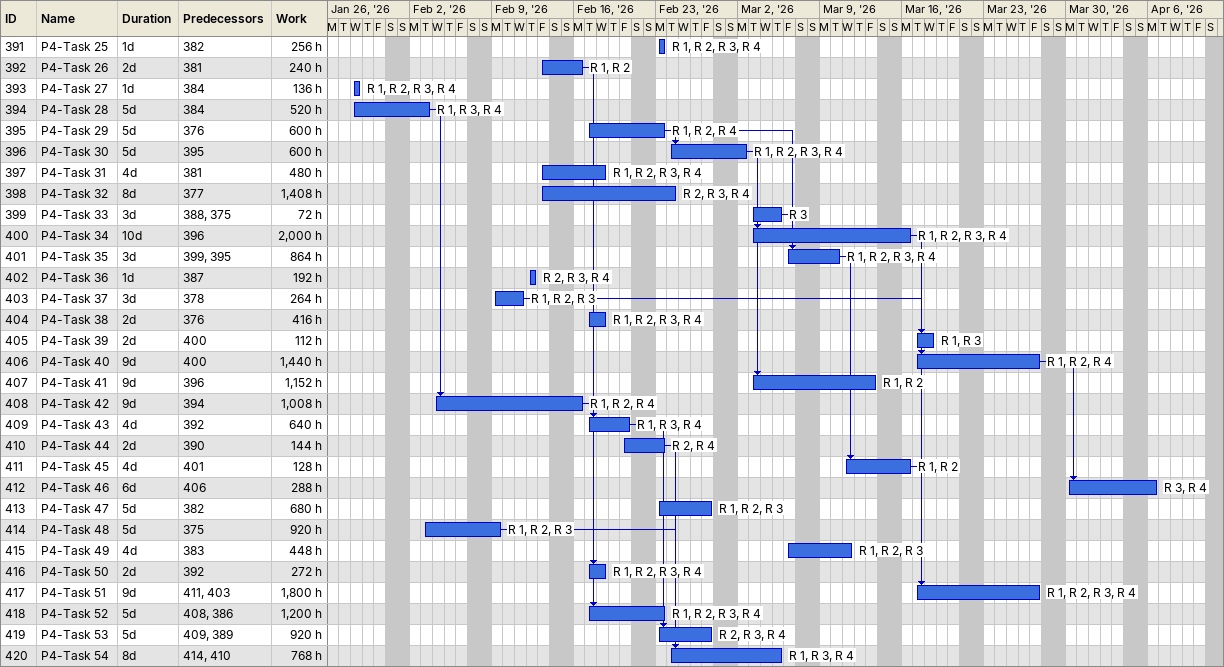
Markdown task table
| ID | Task | Duration | Start | Finish | Predecessors | Resources | Work (h) |
|---|---|---|---|---|---|---|---|
| 391 | P4-Task 25 | 1d | 2026-02-23 | 2026-02-23 | 382 | R 1, R 2, R 3, R 4 | 256 |
| 392 | P4-Task 26 | 2d | 2026-02-13 | 2026-02-16 | 381 | R 1, R 2 | 240 |
| 393 | P4-Task 27 | 1d | 2026-01-28 | 2026-01-28 | 384 | R 1, R 2, R 3, R 4 | 136 |
| 394 | P4-Task 28 | 5d | 2026-01-28 | 2026-02-03 | 384 | R 1, R 3, R 4 | 520 |
| 395 | P4-Task 29 | 5d | 2026-02-17 | 2026-02-23 | 376 | R 1, R 2, R 4 | 600 |
| 396 | P4-Task 30 | 5d | 2026-02-24 | 2026-03-02 | 395 | R 1, R 2, R 3, R 4 | 600 |
| 397 | P4-Task 31 | 4d | 2026-02-13 | 2026-02-18 | 381 | R 1, R 2, R 3, R 4 | 480 |
| 398 | P4-Task 32 | 8d | 2026-02-13 | 2026-02-24 | 377 | R 2, R 3, R 4 | 1408 |
| 399 | P4-Task 33 | 3d | 2026-03-03 | 2026-03-05 | 388, 375 | R 3 | 72 |
| 400 | P4-Task 34 | 10d | 2026-03-03 | 2026-03-16 | 396 | R 1, R 2, R 3, R 4 | 2000 |
| 401 | P4-Task 35 | 3d | 2026-03-06 | 2026-03-10 | 399, 395 | R 1, R 2, R 3, R 4 | 864 |
| 402 | P4-Task 36 | 1d | 2026-02-12 | 2026-02-12 | 387 | R 2, R 3, R 4 | 192 |
| 403 | P4-Task 37 | 3d | 2026-02-09 | 2026-02-11 | 378 | R 1, R 2, R 3 | 264 |
| 404 | P4-Task 38 | 2d | 2026-02-17 | 2026-02-18 | 376 | R 1, R 2, R 3, R 4 | 416 |
| 405 | P4-Task 39 | 2d | 2026-03-17 | 2026-03-18 | 400 | R 1, R 3 | 112 |
| 406 | P4-Task 40 | 9d | 2026-03-17 | 2026-03-27 | 400 | R 1, R 2, R 4 | 1440 |
| 407 | P4-Task 41 | 9d | 2026-03-03 | 2026-03-13 | 396 | R 1, R 2 | 1152 |
| 408 | P4-Task 42 | 9d | 2026-02-04 | 2026-02-16 | 394 | R 1, R 2, R 4 | 1008 |
| 409 | P4-Task 43 | 4d | 2026-02-17 | 2026-02-20 | 392 | R 1, R 3, R 4 | 640 |
| 410 | P4-Task 44 | 2d | 2026-02-20 | 2026-02-23 | 390 | R 2, R 4 | 144 |
| 411 | P4-Task 45 | 4d | 2026-03-11 | 2026-03-16 | 401 | R 1, R 2 | 128 |
| 412 | P4-Task 46 | 6d | 2026-03-30 | 2026-04-06 | 406 | R 3, R 4 | 288 |
| 413 | P4-Task 47 | 5d | 2026-02-23 | 2026-02-27 | 382 | R 1, R 2, R 3 | 680 |
| 414 | P4-Task 48 | 5d | 2026-02-03 | 2026-02-09 | 375 | R 1, R 2, R 3 | 920 |
| 415 | P4-Task 49 | 4d | 2026-03-06 | 2026-03-11 | 383 | R 1, R 2, R 3 | 448 |
| 416 | P4-Task 50 | 2d | 2026-02-17 | 2026-02-18 | 392 | R 1, R 2, R 3, R 4 | 272 |
| 417 | P4-Task 51 | 9d | 2026-03-17 | 2026-03-27 | 411, 403 | R 1, R 2, R 3, R 4 | 1800 |
| 418 | P4-Task 52 | 5d | 2026-02-17 | 2026-02-23 | 408, 386 | R 1, R 2, R 3, R 4 | 1200 |
| 419 | P4-Task 53 | 5d | 2026-02-23 | 2026-02-27 | 409, 389 | R 2, R 3, R 4 | 920 |
| 420 | P4-Task 54 | 8d | 2026-02-24 | 2026-03-05 | 414, 410 | R 1, R 3, R 4 | 768 |
